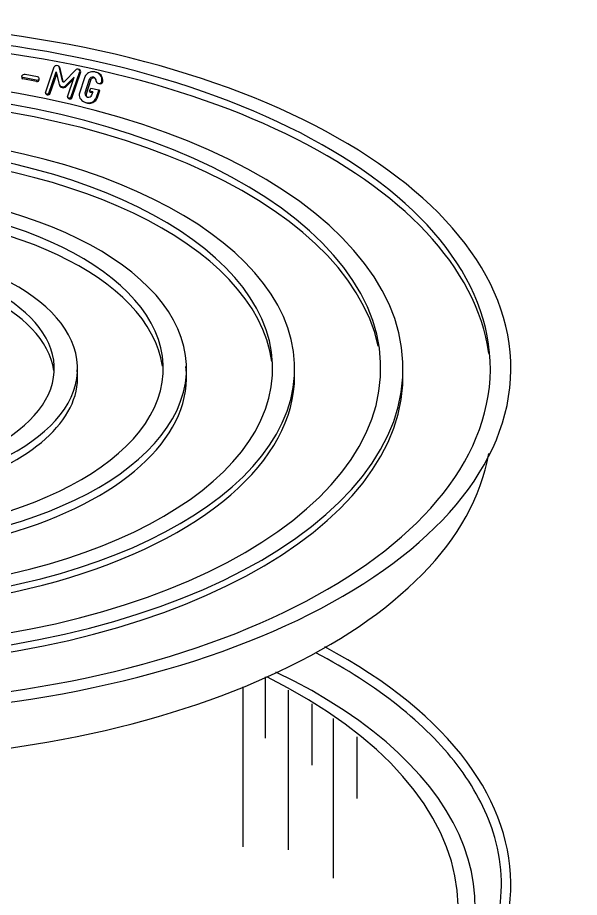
# Model space of a CAD drawing. Header units: millimetres. Extents: x -6664.45 to -6655.66, y -4769.41 to -4760.09.
# Drawn here: x -6657.532 to -6655.663, y -4763.019 to -4760.091 of the extents above; entities that cross this region are included whole.
import ezdxf

# ---------------------------------------------------------------- set-up
doc = ezdxf.new("R2010")
doc.units = ezdxf.units.MM
doc.header["$LTSCALE"] = 10
doc.layers.add('Termotécnica', color=7, linetype='Continuous')

msp = doc.modelspace()

# ---------------------------------------------------------------- linework, layer by layer
at = {"layer": 'Termotécnica', "color": 2}
for p, q in [((-6657.4397, -4760.3408), (-6657.4104, -4760.2547)), ((-6657.4279, -4760.3428), (-6657.4037, -4760.2717)), ((-6657.4037, -4760.2717), (-6657.3954, -4760.3097)), ((-6657.3948, -4760.254), (-6657.3844, -4760.3012)), ((-6657.3925, -4760.2555), (-6657.3819, -4760.304)), ((-6657.3393, -4760.2654), (-6657.376, -4760.3033)), ((-6657.3548, -4760.3564), (-6657.3254, -4760.2702)), ((-6657.3516, -4760.3595), (-6657.3215, -4760.2713)), ((-6657.5189, -4760.2867), (-6657.5187, -4760.2913)), ((-6657.4701, -4760.2993), (-6657.5153, -4760.2908)), ((-6657.4697, -4760.3037), (-6657.5151, -4760.2952)), ((-6657.4659, -4760.2885), (-6657.5076, -4760.2807)), ((-6657.46, -4760.2986), (-6657.4602, -4760.2938)), ((-6657.4247, -4760.3459), (-6657.402, -4760.2793)), ((-6657.3444, -4760.2892), (-6657.3713, -4760.317)), ((-6657.3467, -4760.2958), (-6657.3702, -4760.3202)), ((-6657.3666, -4760.3544), (-6657.3444, -4760.2892)), ((-6657.3086, -4760.2885), (-6657.327, -4760.3462)), ((-6657.2937, -4760.2971), (-6657.3084, -4760.3429)), ((-6657.29, -4760.2998), (-6657.3046, -4760.3455)), ((-6657.2929, -4760.3353), (-6657.2891, -4760.3258)), ((-6657.2891, -4760.3258), (-6657.2625, -4760.3308)), ((-6657.2625, -4760.3308), (-6657.2718, -4760.3598)), ((-6657.2625, -4760.3308), (-6657.2603, -4760.3352)), ((-6657.4393, -4760.3434), (-6657.4359, -4760.3466)), ((-6657.3661, -4760.357), (-6657.3627, -4760.3602)), ((-6657.2929, -4760.3353), (-6657.2907, -4760.3397)), ((-6657.2823, -4760.3377), (-6657.2929, -4760.3353)), ((-6657.2835, -4760.3414), (-6657.2907, -4760.3397)), ((-6657.2823, -4760.3377), (-6657.2861, -4760.3493)), ((-6657.2603, -4760.3352), (-6657.2688, -4760.3618))]:
    msp.add_line(p, q, dxfattribs=at)
at = {"layer": 'Termotécnica', "color": 1}
for p, q in [((-6656.7083, -4762.285), (-6656.7083, -4762.4896)), ((-6656.7824, -4762.3184), (-6656.7824, -4762.8505)), ((-6656.6318, -4762.3291), (-6656.6318, -4762.8612)), ((-6656.5537, -4762.3745), (-6656.5537, -4762.5791)), ((-6656.4818, -4762.4236), (-6656.4818, -4762.9557)), ((-6656.4037, -4762.4849), (-6656.4037, -4762.6896))]:
    msp.add_line(p, q, dxfattribs=at)
at = {"layer": 'Termotécnica', "color": 2}
for centre, radius, start, end in [((-6657.3332, -4760.2701), 0.00775, 359.3141, 142.4027), ((-6657.3314, -4760.2727), 0.01, 8.1625, 86.4344), ((-6657.2767, -4760.3003), 0.0281, 350.7362, 85.2603), ((-6657.3794, -4760.2992), 0.00534, 198.7797, 322.0782), ((-6657.2826, -4760.3008), 0.0117, 350.6465, 164.5169), ((-6657.2789, -4760.3035), 0.0117, 65.2887, 164.5169), ((-6657.2613, -4760.3003), 0.00996, 193.953, 336.3455), ((-6657.2582, -4760.301), 0.00999, 249.0197, 337.0228), ((-6657.3056, -4760.2997), 0.0536, 354.9929, 2.941), ((-6657.3814, -4760.3071), 0.0142, 190.3744, 315.5798), ((-6657.3803, -4760.3103), 0.0142, 190.3744, 315.5798), ((-6657.2945, -4760.3463), 0.03, 235.6723, 328.8981), ((-6657.2965, -4760.3438), 0.0118, 175.2274, 336.1467), ((-6657.2928, -4760.3465), 0.0118, 175.2274, 222.8996)]:
    msp.add_arc(centre, radius, start, end, dxfattribs=at)
at = {"layer": 'Termotécnica', "color": 3}
for centre, major_axis, start_param, end_param in [((-6658.1485, -4761.259), (-2.2574, 0), 4.683317, 10.965593), ((-6658.1485, -4761.259), (-2.1892, 0), 4.683276, 10.965593), ((-6658.1485, -4761.259), (-1.8989, 0), 4.683193, 10.965593), ((-6658.1485, -4761.259), (-1.8246, 0), 4.683443, 10.965593), ((-6658.1485, -4761.259), (-1.5381, 0), 4.68425, 10.965593), ((-6658.1485, -4761.259), (-1.4651, 0), 4.683513, 10.965593), ((-6658.1485, -4761.259), (-1.1782, 0), 4.683289, 10.965593), ((-6658.1485, -4761.259), (-1.1011, 0), 4.683446, 10.965593), ((-6658.1485, -4761.259), (-0.816, 0), 4.68777, 10.965593), ((-6658.1485, -4761.259), (-0.7383, 0), 4.68777, 10.965593), ((-6658.1485, -4762.9764), (-2.2574, 0), 5.524189, 10.183178)]:
    msp.add_ellipse(centre, major_axis=major_axis, ratio=0.509483, start_param=start_param, end_param=end_param, dxfattribs=at)
at = {"layer": 'Termotécnica', "color": 1}
for centre, major_axis, ratio, start_param, end_param in [((-6658.1485, -4761.2862), (-2.1892, 0), 0.509483, 3.211355, 6.174826), ((-6658.1456, -4761.2866), (-1.8246, 0), 0.509483, 3.251756, 6.288521), ((-6658.1485, -4761.2868), (-1.4651, 0), 0.509483, 3.209855, 6.206597), ((-6658.1485, -4761.2921), (-1.1011, 0), 0.509483, 3.2156, 6.210017), ((-6658.1485, -4761.2912), (-0.7383, 0), 0.509483, 3.211122, 6.226449), ((-6658.1485, -4761.2828), (-1.8989, 0), 0.509483, 0.04045, 3.161195), ((-6658.1485, -4761.2818), (-1.5381, 0), 0.509483, 6.267607, 9.456891), ((-6658.1485, -4761.2874), (-1.1782, 0), 0.509483, 6.242162, 9.483345), ((-6658.1485, -4761.2874), (-0.816, 0), 0.509483, 6.227173, 9.483839), ((-6658.1485, -4761.4465), (-2.1917, 0), 0.509483, 0.095342, 3.055818), ((-6658.1906, -4763.055), (-2.124, 0), 0.507551, 2.455775, 3.936732), ((-6658.1334, -4763.0517), (-2.124, 0), 0.507551, 2.704591, 3.953962)]:
    msp.add_ellipse(centre, major_axis=major_axis, ratio=ratio, start_param=start_param, end_param=end_param, dxfattribs=at)
at = {"layer": 'Termotécnica', "color": 2}
for centre, major_axis, ratio, start_param, end_param in [((-6657.4028, -4760.2554), (-0.00803, -0.00137), 0.578736, 3.145987, 5.880044), ((-6657.4005, -4760.2568), (-0.00803, -0.00137), 0.578736, 3.145987, 3.943396), ((-6657.2805, -4760.2944), (-0.0285, 0.0025), 0.8011, 3.141593, 6.087432), ((-6657.5094, -4760.2862), (-0.00954, -0.00055), 0.578736, 4.486854, 7.151378), ((-6657.5092, -4760.2906), (-0.00954, -0.00055), 0.578736, 0.019642, 0.868193), ((-6657.4697, -4760.2937), (-0.00954, -0.00055), 0.578736, 1.509695, 4.232014), ((-6657.4695, -4760.2982), (-0.00954, -0.00055), 0.578736, 1.509695, 2.986106), ((-6657.4332, -4760.341), (-0.0067, -0.00114), 0.578736, 5.943943, 8.654768), ((-6657.43, -4760.344), (-0.0067, -0.00114), 0.578736, 0.411787, 2.371583), ((-6657.3601, -4760.3546), (-0.0067, -0.00114), 0.578736, 5.943943, 8.654768), ((-6657.3568, -4760.3576), (-0.0067, -0.00114), 0.578736, 0.411787, 2.371583), ((-6657.2989, -4760.3514), (0.0281, -0.0053), 0.8011, 3.141593, 6.142499)]:
    msp.add_ellipse(centre, major_axis=major_axis, ratio=ratio, start_param=start_param, end_param=end_param, dxfattribs=at)
at = {"layer": 'Termotécnica', "color": 3}
msp.add_open_spline([(-6659.8031, -4762.23), (-6659.9163, -4762.2934), (-6660.1078, -4762.4289), (-6660.2963, -4762.6542), (-6660.3903, -4762.9043), (-6660.3659, -4763.156), (-6660.2241, -4763.4006), (-6659.9928, -4763.6168), (-6659.6526, -4763.814), (-6659.1968, -4763.9763), (-6658.6529, -4764.0791), (-6658.0643, -4764.1073), (-6657.4816, -4764.057), (-6656.9551, -4763.9341), (-6656.5258, -4763.7559), (-6656.2148, -4763.5467), (-6656.0145, -4763.3212), (-6655.9101, -4763.0716), (-6655.9241, -4762.8201), (-6656.0521, -4762.5799), (-6656.2549, -4762.3767), (-6656.4376, -4762.2589), (-6656.5397, -4762.2051)], degree=3, knots=[5.545136, 5.545136, 5.545136, 5.545136, 5.772233, 5.986136, 6.200039, 6.465797, 6.677151, 6.888504, 7.120557, 7.368159, 7.629624, 7.891089, 8.152555, 8.41402, 8.660667, 8.891403, 9.106429, 9.321456, 9.585296, 9.796534, 9.994762, 10.19299, 10.19299, 10.19299, 10.19299], dxfattribs=at)

doc.saveas('drawing.dxf')
